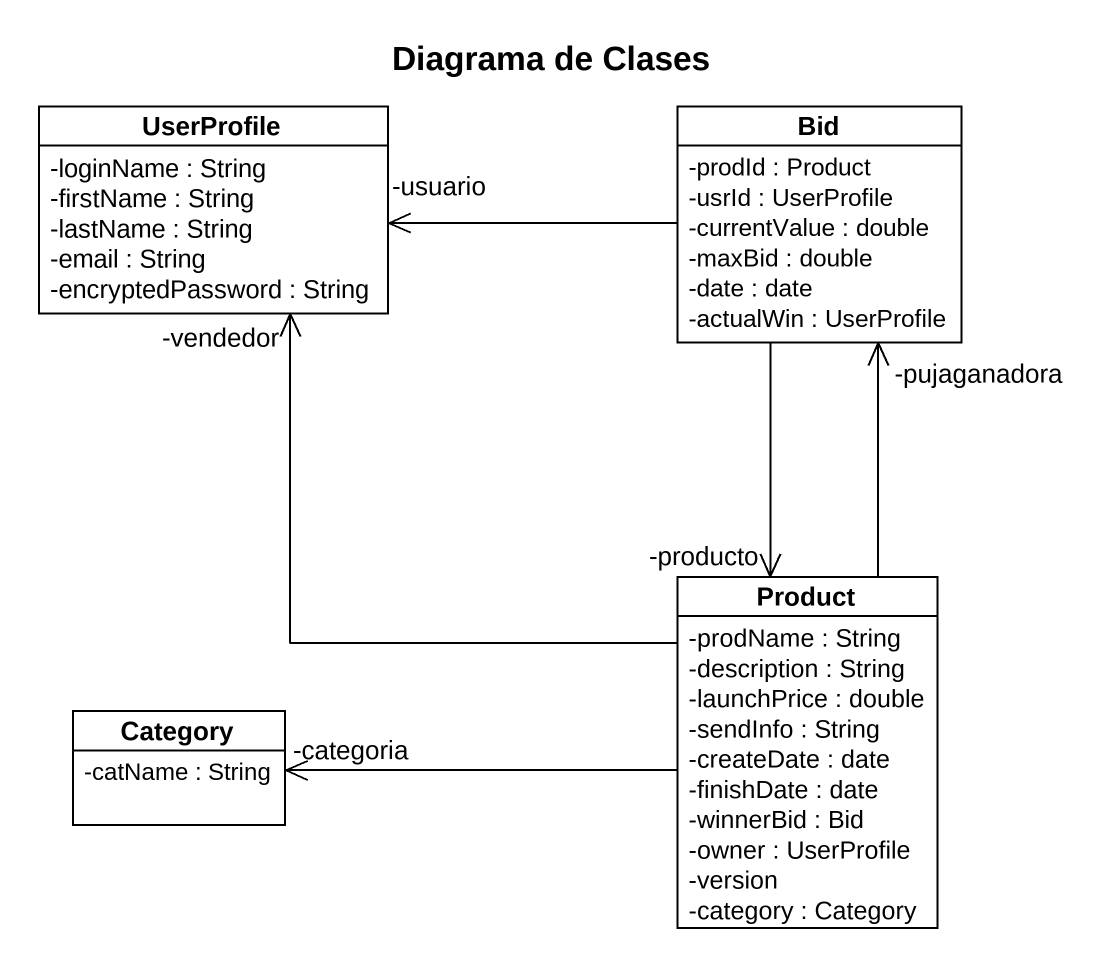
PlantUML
@startuml
title Diagrama de Clases
hide circle
hide empty members
skinparam classAttributeIconSize 0
class UserProfile {
  -loginName : String
  -firstName : String
  -lastName : String
  -email : String
  -encryptedPassword : String
}
class Bid {
  -prodId : Product
  -usrId : UserProfile
  -currentValue : double
  -maxBid : double
  -date : date
  -actualWin : UserProfile
}
class Product {
  -prodName : String
  -description : String
  -launchPrice : double
  -sendInfo : String
  -createDate : date
  -finishDate : date
  -winnerBid : Bid
  -owner : UserProfile
  -version
  -category : Category
}
class Category {
  -catName : String
}
Bid -left-> "-usuario" UserProfile
Bid --> "-producto" Product
Product -up-> "-vendedor" UserProfile
Product -up-> "-pujaganadora" Bid
Product -left-> "-categoria" Category
@enduml
